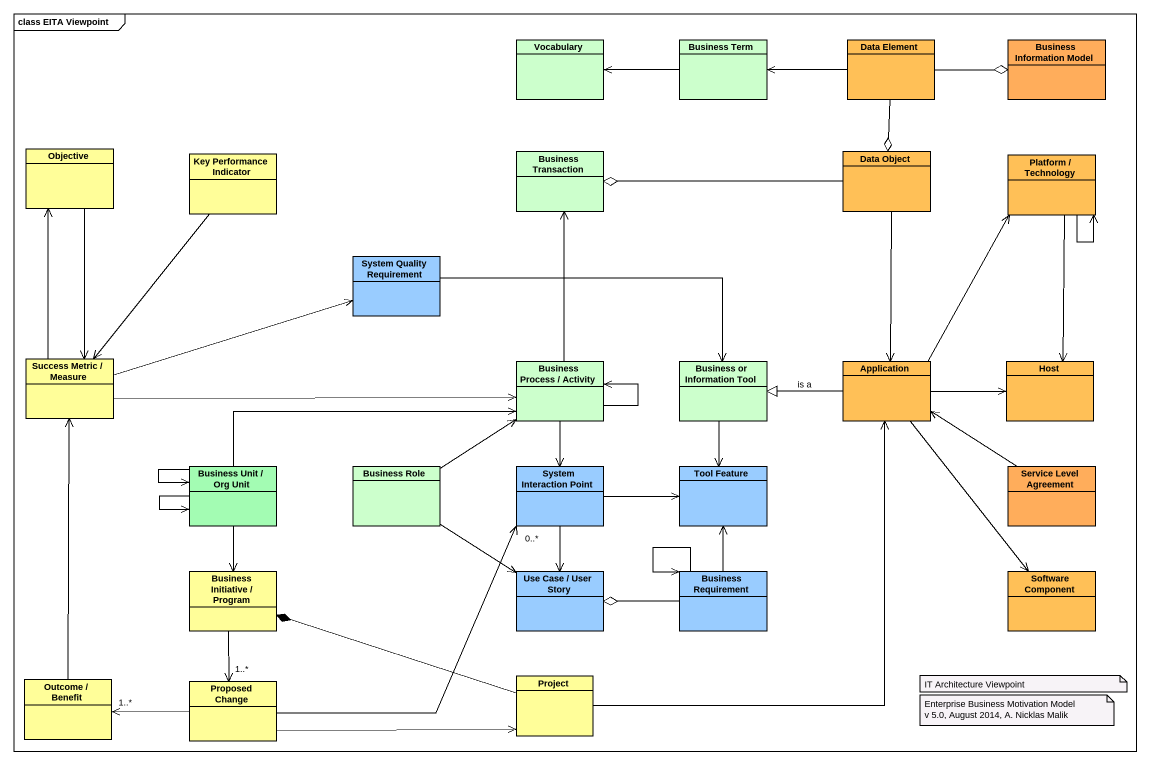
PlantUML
@startuml
mainframe class EITA Viewpoint
hide circle
hide empty members
class Vocabulary #CCFFCC
class "Business Term" as Business_Term #CCFFCC
class "Data Element" as Data_Element #FFC057
class "Business Information Model" as Business_Information_Model #FFAD5B
class Objective #FFFE99
class "Key Performance Indicator" as Key_Performance_Indicator #FFFE99
class "Business Transaction" as Business_Transaction #CCFFCC
class "Data Object" as Data_Object #FFC057
class "Platform / Technology" as Platform_Technology #FFC057
class "System Quality Requirement" as System_Quality_Requirement #99CCFF
class "Success Metric / Measure" as Success_Metric_Measure #FFFE99
class "Business Process / Activity" as Business_Process_Activity #CCFFCC
class "Business or Information Tool" as Business_or_Information_Tool #CCFFCC
class Application #FFC057
class Host #FFC057
class "Business Unit / Org Unit" as Business_Unit_Org_Unit #A3FCB3
class "Business Role" as Business_Role #CCFFCC
class "System Interaction Point" as System_Interaction_Point #99CCFF
class "Tool Feature" as Tool_Feature #99CCFF
class "Service Level Agreement" as Service_Level_Agreement #FFAD5B
class "Business Initiative / Program" as Business_Initiative_Program #FFFE99
class "Use Case / User Story" as Use_Case_User_Story #99CCFF
class "Business Requirement" as Business_Requirement #99CCFF
class "Software Component" as Software_Component #FFC057
class "Outcome / Benefit" as Outcome_Benefit #FFFE99
class "Proposed Change" as Proposed_Change #FFFE99
class Project #FFFE99
Business_Term -left-> Vocabulary
Data_Element -left-> Business_Term
Data_Element -right-o Business_Information_Model
Data_Element --o Data_Object
Objective --> Success_Metric_Measure
Key_Performance_Indicator --> Success_Metric_Measure
Data_Object -left-o Business_Transaction
Data_Object --> Application
Platform_Technology --> Platform_Technology
Platform_Technology --> Host
System_Quality_Requirement -right-> Business_or_Information_Tool
Success_Metric_Measure -up-> Objective
Success_Metric_Measure -right-> System_Quality_Requirement
Success_Metric_Measure -right-> Business_Process_Activity
Business_Process_Activity -up-> Business_Transaction
Business_Process_Activity --> Business_Process_Activity
Business_Process_Activity --> System_Interaction_Point
Business_or_Information_Tool --> Tool_Feature
Application -up-> Platform_Technology
Application -left-|> Business_or_Information_Tool : is a
Application -right-> Host
Application --> Software_Component
Business_Unit_Org_Unit -right-> Business_Process_Activity
Business_Unit_Org_Unit --> Business_Unit_Org_Unit
Business_Unit_Org_Unit --> Business_Unit_Org_Unit
Business_Unit_Org_Unit --> Business_Initiative_Program
Business_Role -up-> Business_Process_Activity
Business_Role --> Use_Case_User_Story
System_Interaction_Point -right-> Tool_Feature
System_Interaction_Point --> Use_Case_User_Story
Service_Level_Agreement -up-> Application
Business_Initiative_Program --> "1..*" Proposed_Change
Business_Requirement -up-> Tool_Feature
Business_Requirement -left-o Use_Case_User_Story
Business_Requirement --> Business_Requirement
Outcome_Benefit -up-> Success_Metric_Measure
Proposed_Change -up-> "0..*" System_Interaction_Point
Proposed_Change -left-> "1..*" Outcome_Benefit
Proposed_Change -right-> Project
Project -up-> Application
Project -left-* Business_Initiative_Program
note as N1
  IT Architecture Viewpoint
end note
note as N2
  Enterprise Business Motivation Model
  v 5.0, August 2014, A. Nicklas Malik
end note
@enduml
